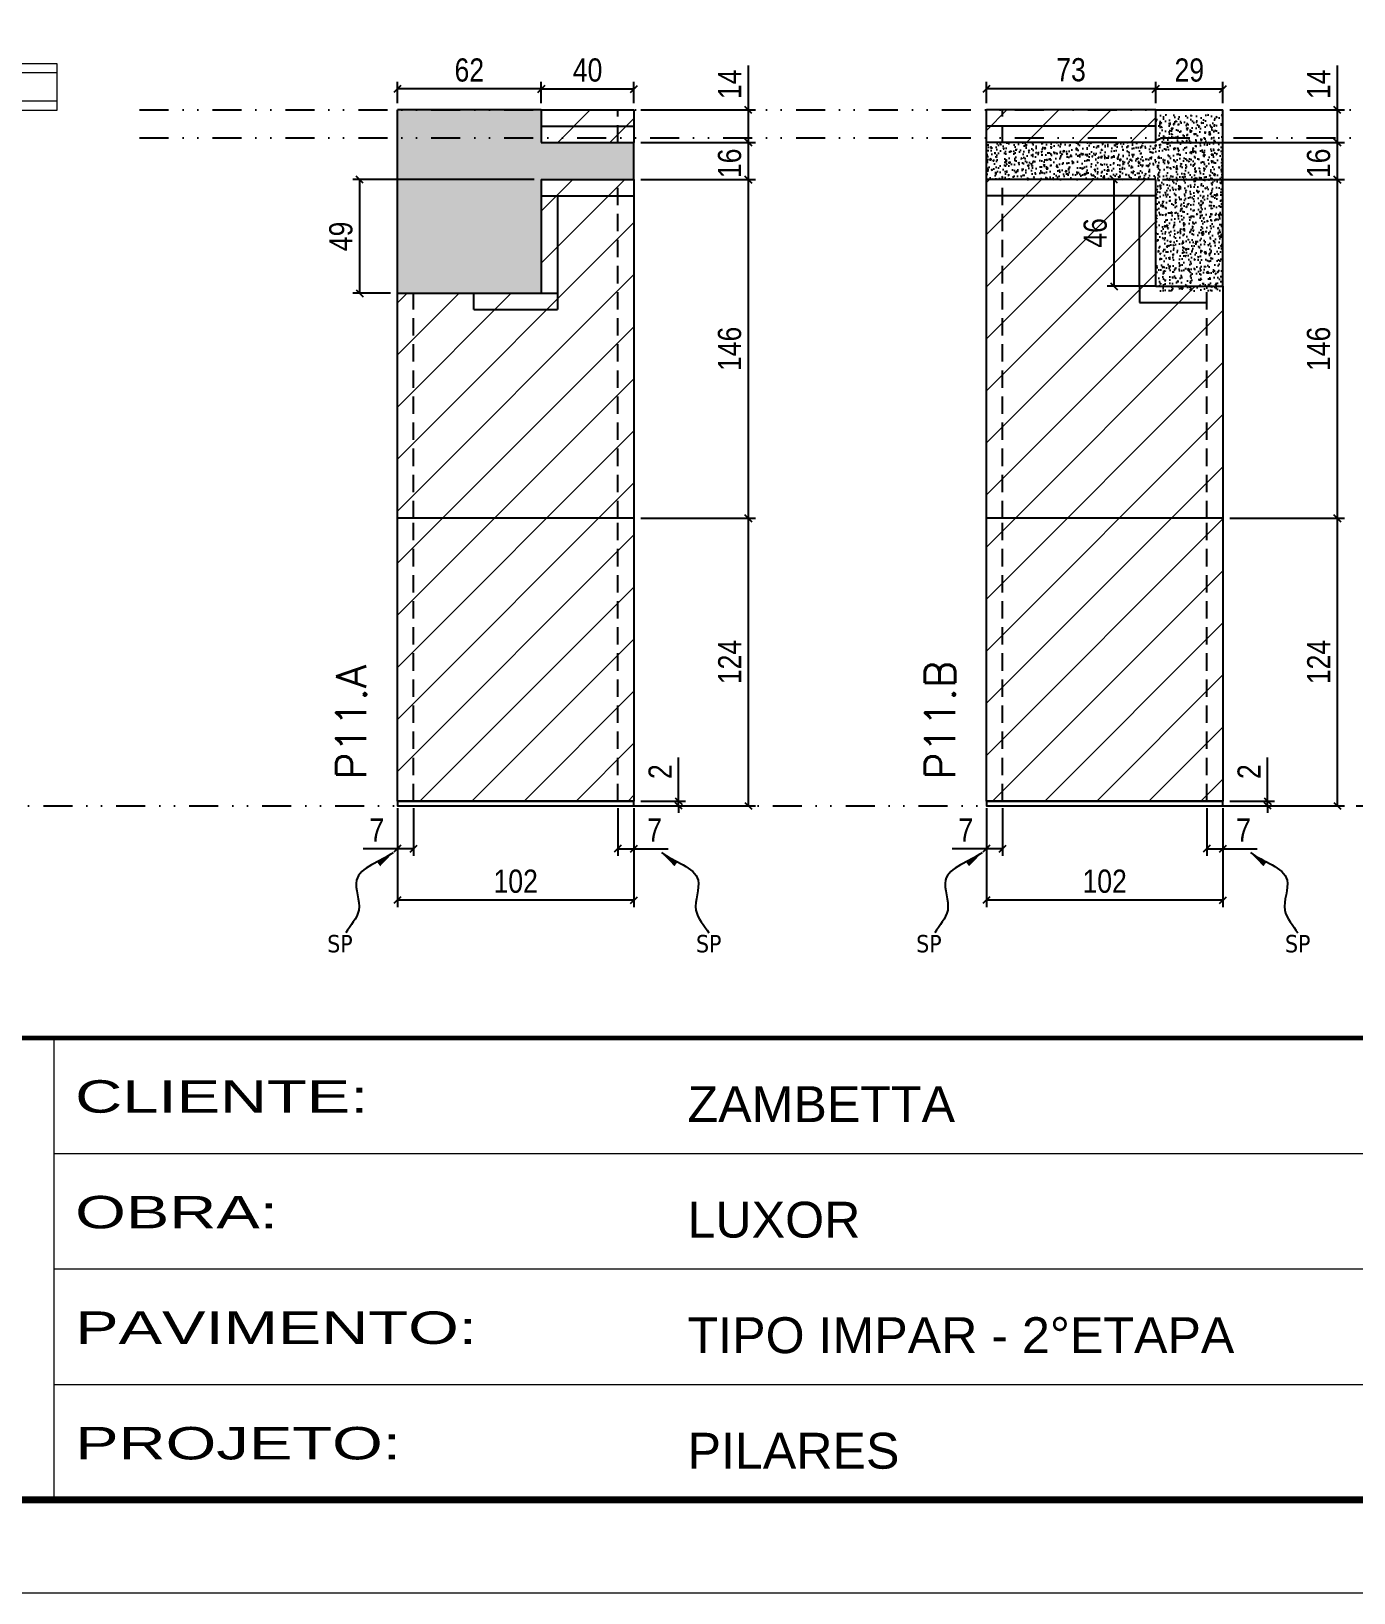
# Model space of a CAD drawing. Extents: x 14400 to 20667, y -21631 to 6985.
# Drawn here: x 19598 to 20168, y 4786 to 5459 of the extents above; entities that cross this region are included whole.
import ezdxf

# ---------------------------------------------------------------- set-up
doc = ezdxf.new("R2010")
doc.units = 0
for name, pattern in [('CONTINUO', [0]), ('DASHED', [0.75, 0.5, -0.25]), ('DIVIDE2', [0.625, 0.25, -0.125, 0, -0.125, 0, -0.125]), ('HIDDEN', [0.375, 0.25, -0.125])]:
    doc.linetypes.add(name, pattern=pattern)
for name, color, linetype in [('COTA', 241, 'Continuous'), ('Nível', 160, 'Continuous'), ('Painéis', 200, 'Continuous'), ('SARR_2.2x7', 40, 'Continuous'), ('texto', 7, 'Continuous')]:
    doc.layers.add(name, color=color, linetype=linetype)
for name, color, linetype, lineweight in [('Folhas', 255, 'Continuous', 9), ('Hachura', 251, 'Continuous', 9), ('Perfil Metálico', 224, 'Continuous', 18), ('SARRAFO DE PRESSAO', 251, 'DASHED', 9), ('Texto Seção', 7, 'Continuous', 15)]:
    doc.layers.add(name, color=color, linetype=linetype, lineweight=lineweight)
doc.styles.add('ARIAL', font='arial.ttf')
doc.styles.add('COTA TECNICA', font='techl___.ttf', dxfattribs={"height": 10})
doc.styles.add('COTA TECNICA-50', font='techl___.ttf', dxfattribs={"height": 10})
doc.styles.add('REGUA-120', font='ROMANS.shx', dxfattribs={"height": 15})
doc.styles.get("Standard").update_dxf_attribs({"font": 'arial.ttf'})
doc.styles.add('Tecnologia', font='')
doc.styles.get('Tecnologia').set_extended_font_data('Forgotten Futurist')
doc.dimstyles.new('COTA PAINEL-50', dxfattribs={"dimtxt": 10, "dimasz": 3, "dimexe": 3, "dimexo": 3, "dimgap": 3, "dimtad": 1, "dimdec": 1, "dimzin": 12, "dimdsep": 46, "dimtxsty": 'COTA TECNICA-50', "dimblk1": 'OBLIQUE', "dimblk2": 'OBLIQUE', "dimsah": 1, "dimcen": 0.9, "dimclrd": 4, "dimclre": 4, "dimclrt": 240, "dimadec": 1, "dimazin": 3, "dimtfac": 1, "dimtdec": 1, "dimtmove": 0, "dimatfit": 3, "dimfxl": 1, "dimtolj": 1, "dimtzin": 12, "dimarcsym": 0})
doc.dimstyles.new('PAINEL', dxfattribs={"dimtxt": 10, "dimasz": 3, "dimexe": 3, "dimexo": 3, "dimgap": 3, "dimtad": 1, "dimdec": 1, "dimzin": 12, "dimdsep": 46, "dimtxsty": 'COTA TECNICA', "dimblk1": 'OBLIQUE', "dimblk2": 'OBLIQUE', "dimsah": 1, "dimcen": 0.9, "dimclrd": 4, "dimclre": 4, "dimclrt": 240, "dimadec": 1, "dimazin": 3, "dimtfac": 1, "dimtdec": 1, "dimtmove": 0, "dimatfit": 3, "dimfxl": 1, "dimtolj": 1, "dimtzin": 12, "dimarcsym": 0})
doc.dimstyles.get("Standard").update_dxf_attribs({"dimtxt": 0.18, "dimasz": 0.18, "dimexe": 0.18, "dimexo": 0.0625, "dimgap": 0.09, "dimtad": 0, "dimtih": 1, "dimtoh": 1, "dimdec": 4, "dimzin": 0, "dimdsep": 46, "dimtxsty": 'Standard', "dimcen": 0.09, "dimadec": 0, "dimazin": 0, "dimtfac": 1, "dimtdec": 4, "dimtofl": 0, "dimtmove": 0, "dimatfit": 3, "dimfxl": 1, "dimtolj": 1, "dimtzin": 0, "dimarcsym": 0})

# ---------------------------------------------------------------- blocks, each defined once
blk = doc.blocks.new('9999999999')
at = {"color": 30, "linetype": 'CONTINUO'}
for p, q in [((98564.56, 34230.21), (98564.56, 34429.45)), ((98564.56, 34379.64), (99583.98, 34379.64)), ((98564.56, 34329.83), (99487.98, 34329.83)), ((98564.56, 34280.02), (99487.98, 34280.02))]:
    blk.add_line(p, q, dxfattribs=at)
at = {"color": 30, "linetype": 'CONTINUO', "const_width": 2}
blk.add_lwpolyline([(99583.98, 34230.21), (99583.98, 34414.45, 0.414214), (99568.98, 34429.45), (98228.98, 34429.45, 0.414214), (98213.98, 34414.45), (98213.98, 34245.21, 0.414214), (98228.98, 34230.21), (99583.98, 34230.21)], format="xyb", dxfattribs=at)
at = {"layer": 'Folhas'}
blk.add_lwpolyline([(98138.98, 34190.21), (99623.98, 34190.21), (99623.98, 35240.21), (98138.98, 35240.21)], close=True, dxfattribs=at)
at = {"layer": 'Folhas', "color": 30, "const_width": 3}
blk.add_lwpolyline([(98213.98, 34230.21), (99583.98, 34230.21), (99583.98, 35200.21), (98213.98, 35200.21)], close=True, dxfattribs=at)
at = {"color": 7, "linetype": 'Continuous', "ltscale": 5, "style": 'ARIAL'}
for s, height, p in [('ZAMBETTA', 15.483, (98837.68, 34393.13)), ('LUXOR', 15.483, (98837.68, 34343.32)), ('TIPO IMPAR - 2°ETAPA', 15.4829, (98837.68, 34293.51)), ('PILARES', 15.483, (98837.68, 34243.7))]:
    blk.add_text(s, height=height, dxfattribs=at).set_placement(p)
at = {"layer": 'Folhas', "color": 7, "style": 'Tecnologia', "width": 1.5}
for s, p in [('CLIENTE:', (98573.65, 34397.17)), ('OBRA:', (98573.65, 34347.31)), ('PAVIMENTO:', (98573.65, 34297.5)), ('PROJETO:', (98573.65, 34247.69))]:
    blk.add_text(s, height=14, dxfattribs=at).set_placement(p)
blk = doc.blocks.new('_Oblique')
at = {"color": 0, "linetype": 'ByBlock', "lineweight": -2}
blk.add_line((-0.5, -0.5), (0.5, 0.5), dxfattribs=at)
blk = doc.blocks.new('*D626')
at = {"layer": 'COTA', "color": 4, "lineweight": -2, "transparency": 16777216}
for p, q in [((20009.52, 5124.44), (20009.52, 5081.76)), ((20111.52, 5124.44), (20111.52, 5081.76)), ((20111.52, 5084.76), (20009.52, 5084.76))]:
    blk.add_line(p, q, dxfattribs=at)
at = {"layer": 'Defpoints', "color": 0, "transparency": 16777216}
for p in [(20009.52, 5127.44), (20111.52, 5127.44), (20009.52, 5084.76)]:
    blk.add_point(p, dxfattribs=at)
at = {"layer": 'COTA', "color": 4, "lineweight": -2, "transparency": 16777216, "xscale": 3, "yscale": 3, "zscale": 3, "rotation": 180}
blk.add_blockref('_Oblique', (20009.52, 5084.76), dxfattribs=at)
at = {"layer": 'COTA', "color": 4, "lineweight": -2, "transparency": 16777216, "xscale": 3, "yscale": 3, "zscale": 3}
blk.add_blockref('_Oblique', (20111.52, 5084.76), dxfattribs=at)
at = {"layer": 'COTA', "color": 240, "transparency": 16777216, "insert": (20060.52, 5092.86), "char_height": 10, "attachment_point": 5, "style": 'COTA TECNICA'}
blk.add_mtext('\\A1;102', dxfattribs=at)
blk = doc.blocks.new('*D627')
at = {"layer": 'COTA', "color": 4, "lineweight": -2, "transparency": 16777216}
for p, q in [((20104.52, 5124.44), (20104.52, 5103.93)), ((20111.52, 5122.44), (20111.52, 5103.93)), ((20104.52, 5106.93), (20111.52, 5106.93)), ((20111.52, 5106.93), (20126.25, 5106.93))]:
    blk.add_line(p, q, dxfattribs=at)
at = {"layer": 'Defpoints', "color": 0, "transparency": 16777216}
for p in [(20104.52, 5127.44), (20111.52, 5125.44), (20111.52, 5106.93)]:
    blk.add_point(p, dxfattribs=at)
at = {"layer": 'COTA', "color": 4, "lineweight": -2, "transparency": 16777216, "xscale": 3, "yscale": 3, "zscale": 3, "rotation": 180}
blk.add_blockref('_Oblique', (20104.52, 5106.93), dxfattribs=at)
at = {"layer": 'COTA', "color": 4, "lineweight": -2, "transparency": 16777216, "xscale": 3, "yscale": 3, "zscale": 3}
blk.add_blockref('_Oblique', (20111.52, 5106.93), dxfattribs=at)
at = {"layer": 'COTA', "color": 240, "transparency": 16777216, "insert": (20120.39, 5115), "char_height": 10, "attachment_point": 5, "style": 'COTA TECNICA-50'}
blk.add_mtext('\\A1;7', dxfattribs=at)
blk = doc.blocks.new('*D628')
at = {"layer": 'COTA', "color": 4, "lineweight": -2, "transparency": 16777216}
for p, q in [((20016.52, 5124.44), (20016.52, 5103.93)), ((20009.52, 5122.44), (20009.52, 5103.93)), ((20009.52, 5106.93), (19994.79, 5106.93)), ((20016.52, 5106.93), (20009.52, 5106.93))]:
    blk.add_line(p, q, dxfattribs=at)
at = {"layer": 'Defpoints', "color": 0, "transparency": 16777216}
for p in [(20009.52, 5125.44), (20016.52, 5127.44), (20009.52, 5106.93)]:
    blk.add_point(p, dxfattribs=at)
at = {"layer": 'COTA', "color": 4, "lineweight": -2, "transparency": 16777216, "xscale": 3, "yscale": 3, "zscale": 3, "rotation": 180}
blk.add_blockref('_Oblique', (20009.52, 5106.93), dxfattribs=at)
at = {"layer": 'COTA', "color": 4, "lineweight": -2, "transparency": 16777216, "xscale": 3, "yscale": 3, "zscale": 3}
blk.add_blockref('_Oblique', (20016.52, 5106.93), dxfattribs=at)
at = {"layer": 'COTA', "color": 240, "transparency": 16777216, "insert": (20000.66, 5115), "char_height": 10, "attachment_point": 5, "style": 'COTA TECNICA-50'}
blk.add_mtext('\\A1;7', dxfattribs=at)
blk = doc.blocks.new('*D641')
at = {"layer": 'COTA', "color": 4, "linetype": 'ByBlock', "lineweight": -2, "transparency": 16777216}
for p, q in [((20114.52, 5249.44), (20163.89, 5249.44)), ((20160.89, 5125.44), (20160.89, 5249.44)), ((20114.52, 5125.44), (20163.89, 5125.44))]:
    blk.add_line(p, q, dxfattribs=at)
at = {"layer": 'Defpoints', "color": 0, "linetype": 'ByBlock', "transparency": 16777216}
for p in [(20111.52, 5249.44), (20160.89, 5249.44), (20111.52, 5125.44)]:
    blk.add_point(p, dxfattribs=at)
at = {"layer": 'COTA', "color": 4, "linetype": 'ByBlock', "lineweight": -2, "transparency": 16777216, "xscale": 3, "yscale": 3, "zscale": 3}
for p, rotation in [((20160.89, 5249.44), 90), ((20160.89, 5125.44), 270)]:
    blk.add_blockref('_Oblique', p, dxfattribs=dict(at, rotation=rotation))
at = {"layer": 'COTA', "color": 240, "linetype": 'ByBlock', "transparency": 16777216, "insert": (20152.82, 5187.44), "char_height": 10, "attachment_point": 5, "rotation": 90, "style": 'COTA TECNICA'}
blk.add_mtext('\\A1;124', dxfattribs=at)
blk = doc.blocks.new('*D629')
at = {"layer": 'COTA', "color": 4, "lineweight": -2, "transparency": 16777216}
for p, q in [((20130.78, 5127.44), (20130.78, 5146.24)), ((20114.52, 5127.44), (20133.78, 5127.44)), ((20114.52, 5125.44), (20133.78, 5125.44)), ((20130.78, 5125.44), (20130.78, 5127.44)), ((20130.78, 5125.44), (20130.78, 5122.44))]:
    blk.add_line(p, q, dxfattribs=at)
at = {"layer": 'Defpoints', "color": 0, "transparency": 16777216}
for p in [(20111.52, 5127.44), (20111.52, 5125.44), (20130.78, 5125.44)]:
    blk.add_point(p, dxfattribs=at)
at = {"layer": 'COTA', "color": 4, "lineweight": -2, "transparency": 16777216, "xscale": 3, "yscale": 3, "zscale": 3}
for p, rotation in [((20130.78, 5127.44), 270), ((20130.78, 5125.44), 90)]:
    blk.add_blockref('_Oblique', p, dxfattribs=dict(at, rotation=rotation))
at = {"layer": 'COTA', "color": 240, "transparency": 16777216, "insert": (20122.78, 5140.18), "char_height": 10, "attachment_point": 5, "rotation": 90, "style": 'COTA TECNICA-50'}
blk.add_mtext('\\A1;2', dxfattribs=at)
blk = doc.blocks.new('*D642')
at = {"layer": 'COTA', "color": 4, "linetype": 'ByBlock', "lineweight": -2, "transparency": 16777216}
for p, q in [((20114.52, 5249.44), (20163.89, 5249.44)), ((20160.89, 5125.44), (20160.89, 5249.44)), ((20114.52, 5125.44), (20163.89, 5125.44))]:
    blk.add_line(p, q, dxfattribs=at)
at = {"layer": 'Defpoints', "color": 0, "linetype": 'ByBlock', "transparency": 16777216}
for p in [(20111.52, 5249.44), (20160.89, 5249.44), (20111.52, 5125.44)]:
    blk.add_point(p, dxfattribs=at)
at = {"layer": 'COTA', "color": 4, "linetype": 'ByBlock', "lineweight": -2, "transparency": 16777216, "xscale": 3, "yscale": 3, "zscale": 3}
for p, rotation in [((20160.89, 5249.44), 90), ((20160.89, 5125.44), 270)]:
    blk.add_blockref('_Oblique', p, dxfattribs=dict(at, rotation=rotation))
at = {"layer": 'COTA', "color": 240, "linetype": 'ByBlock', "transparency": 16777216, "insert": (20152.82, 5187.44), "char_height": 10, "attachment_point": 5, "rotation": 90, "style": 'COTA TECNICA'}
blk.add_mtext('\\A1;124', dxfattribs=at)
blk = doc.blocks.new('*D630')
at = {"layer": 'COTA', "color": 4, "lineweight": -2, "transparency": 16777216}
for p, q in [((19755.58, 5124.44), (19755.58, 5081.76)), ((19857.58, 5124.44), (19857.58, 5081.76)), ((19857.58, 5084.76), (19755.58, 5084.76))]:
    blk.add_line(p, q, dxfattribs=at)
at = {"layer": 'Defpoints', "color": 0, "transparency": 16777216}
for p in [(19755.58, 5127.44), (19857.58, 5127.44), (19755.58, 5084.76)]:
    blk.add_point(p, dxfattribs=at)
at = {"layer": 'COTA', "color": 4, "lineweight": -2, "transparency": 16777216, "xscale": 3, "yscale": 3, "zscale": 3, "rotation": 180}
blk.add_blockref('_Oblique', (19755.58, 5084.76), dxfattribs=at)
at = {"layer": 'COTA', "color": 4, "lineweight": -2, "transparency": 16777216, "xscale": 3, "yscale": 3, "zscale": 3}
blk.add_blockref('_Oblique', (19857.58, 5084.76), dxfattribs=at)
at = {"layer": 'COTA', "color": 240, "transparency": 16777216, "insert": (19806.58, 5092.86), "char_height": 10, "attachment_point": 5, "style": 'COTA TECNICA'}
blk.add_mtext('\\A1;102', dxfattribs=at)
blk = doc.blocks.new('*D631')
at = {"layer": 'COTA', "color": 4, "lineweight": -2, "transparency": 16777216}
for p, q in [((19850.58, 5124.44), (19850.58, 5103.93)), ((19857.58, 5122.44), (19857.58, 5103.93)), ((19850.58, 5106.93), (19857.58, 5106.93)), ((19857.58, 5106.93), (19872.31, 5106.93))]:
    blk.add_line(p, q, dxfattribs=at)
at = {"layer": 'Defpoints', "color": 0, "transparency": 16777216}
for p in [(19850.58, 5127.44), (19857.58, 5125.44), (19857.58, 5106.93)]:
    blk.add_point(p, dxfattribs=at)
at = {"layer": 'COTA', "color": 4, "lineweight": -2, "transparency": 16777216, "xscale": 3, "yscale": 3, "zscale": 3, "rotation": 180}
blk.add_blockref('_Oblique', (19850.58, 5106.93), dxfattribs=at)
at = {"layer": 'COTA', "color": 4, "lineweight": -2, "transparency": 16777216, "xscale": 3, "yscale": 3, "zscale": 3}
blk.add_blockref('_Oblique', (19857.58, 5106.93), dxfattribs=at)
at = {"layer": 'COTA', "color": 240, "transparency": 16777216, "insert": (19866.44, 5115), "char_height": 10, "attachment_point": 5, "style": 'COTA TECNICA-50'}
blk.add_mtext('\\A1;7', dxfattribs=at)
blk = doc.blocks.new('*D632')
at = {"layer": 'COTA', "color": 4, "lineweight": -2, "transparency": 16777216}
for p, q in [((19762.58, 5124.44), (19762.58, 5103.93)), ((19755.58, 5122.44), (19755.58, 5103.93)), ((19755.58, 5106.93), (19740.85, 5106.93)), ((19762.58, 5106.93), (19755.58, 5106.93))]:
    blk.add_line(p, q, dxfattribs=at)
at = {"layer": 'Defpoints', "color": 0, "transparency": 16777216}
for p in [(19755.58, 5125.44), (19762.58, 5127.44), (19755.58, 5106.93)]:
    blk.add_point(p, dxfattribs=at)
at = {"layer": 'COTA', "color": 4, "lineweight": -2, "transparency": 16777216, "xscale": 3, "yscale": 3, "zscale": 3, "rotation": 180}
blk.add_blockref('_Oblique', (19755.58, 5106.93), dxfattribs=at)
at = {"layer": 'COTA', "color": 4, "lineweight": -2, "transparency": 16777216, "xscale": 3, "yscale": 3, "zscale": 3}
blk.add_blockref('_Oblique', (19762.58, 5106.93), dxfattribs=at)
at = {"layer": 'COTA', "color": 240, "transparency": 16777216, "insert": (19746.71, 5115), "char_height": 10, "attachment_point": 5, "style": 'COTA TECNICA-50'}
blk.add_mtext('\\A1;7', dxfattribs=at)
blk = doc.blocks.new('*D643')
at = {"layer": 'COTA', "color": 4, "linetype": 'ByBlock', "lineweight": -2, "transparency": 16777216}
for p, q in [((19860.58, 5249.44), (19909.94, 5249.44)), ((19906.94, 5125.44), (19906.94, 5249.44)), ((19860.58, 5125.44), (19909.94, 5125.44))]:
    blk.add_line(p, q, dxfattribs=at)
at = {"layer": 'Defpoints', "color": 0, "linetype": 'ByBlock', "transparency": 16777216}
for p in [(19857.58, 5249.44), (19906.94, 5249.44), (19857.58, 5125.44)]:
    blk.add_point(p, dxfattribs=at)
at = {"layer": 'COTA', "color": 4, "linetype": 'ByBlock', "lineweight": -2, "transparency": 16777216, "xscale": 3, "yscale": 3, "zscale": 3}
for p, rotation in [((19906.94, 5249.44), 90), ((19906.94, 5125.44), 270)]:
    blk.add_blockref('_Oblique', p, dxfattribs=dict(at, rotation=rotation))
at = {"layer": 'COTA', "color": 240, "linetype": 'ByBlock', "transparency": 16777216, "insert": (19898.87, 5187.44), "char_height": 10, "attachment_point": 5, "rotation": 90, "style": 'COTA TECNICA'}
blk.add_mtext('\\A1;124', dxfattribs=at)
blk = doc.blocks.new('*D633')
at = {"layer": 'COTA', "color": 4, "lineweight": -2, "transparency": 16777216}
for p, q in [((19876.84, 5127.44), (19876.84, 5146.24)), ((19860.58, 5127.44), (19879.84, 5127.44)), ((19860.58, 5125.44), (19879.84, 5125.44)), ((19876.84, 5125.44), (19876.84, 5127.44)), ((19876.84, 5125.44), (19876.84, 5122.44))]:
    blk.add_line(p, q, dxfattribs=at)
at = {"layer": 'Defpoints', "color": 0, "transparency": 16777216}
for p in [(19857.58, 5127.44), (19857.58, 5125.44), (19876.84, 5125.44)]:
    blk.add_point(p, dxfattribs=at)
at = {"layer": 'COTA', "color": 4, "lineweight": -2, "transparency": 16777216, "xscale": 3, "yscale": 3, "zscale": 3}
for p, rotation in [((19876.84, 5127.44), 270), ((19876.84, 5125.44), 90)]:
    blk.add_blockref('_Oblique', p, dxfattribs=dict(at, rotation=rotation))
at = {"layer": 'COTA', "color": 240, "transparency": 16777216, "insert": (19868.84, 5140.18), "char_height": 10, "attachment_point": 5, "rotation": 90, "style": 'COTA TECNICA-50'}
blk.add_mtext('\\A1;2', dxfattribs=at)
blk = doc.blocks.new('*D644')
at = {"layer": 'COTA', "color": 4, "linetype": 'ByBlock', "lineweight": -2, "transparency": 16777216}
for p, q in [((19860.58, 5249.44), (19909.94, 5249.44)), ((19906.94, 5125.44), (19906.94, 5249.44)), ((19860.58, 5125.44), (19909.94, 5125.44))]:
    blk.add_line(p, q, dxfattribs=at)
at = {"layer": 'Defpoints', "color": 0, "linetype": 'ByBlock', "transparency": 16777216}
for p in [(19857.58, 5249.44), (19906.94, 5249.44), (19857.58, 5125.44)]:
    blk.add_point(p, dxfattribs=at)
at = {"layer": 'COTA', "color": 4, "linetype": 'ByBlock', "lineweight": -2, "transparency": 16777216, "xscale": 3, "yscale": 3, "zscale": 3}
for p, rotation in [((19906.94, 5249.44), 90), ((19906.94, 5125.44), 270)]:
    blk.add_blockref('_Oblique', p, dxfattribs=dict(at, rotation=rotation))
at = {"layer": 'COTA', "color": 240, "linetype": 'ByBlock', "transparency": 16777216, "insert": (19898.87, 5187.44), "char_height": 10, "attachment_point": 5, "rotation": 90, "style": 'COTA TECNICA'}
blk.add_mtext('\\A1;124', dxfattribs=at)
blk = doc.blocks.new('*D645')
at = {"layer": 'COTA', "color": 4, "lineweight": -2, "transparency": 16777216}
for p, q in [((20082.52, 5428.44), (20082.52, 5437.51)), ((20082.52, 5434.51), (20111.52, 5434.51)), ((20111.52, 5428.44), (20111.52, 5437.51))]:
    blk.add_line(p, q, dxfattribs=at)
at = {"layer": 'Defpoints', "color": 0, "transparency": 16777216}
for p in [(20111.52, 5434.51), (20082.52, 5425.44), (20111.52, 5425.44)]:
    blk.add_point(p, dxfattribs=at)
at = {"layer": 'COTA', "color": 4, "lineweight": -2, "transparency": 16777216, "xscale": 3, "yscale": 3, "zscale": 3, "rotation": 180}
blk.add_blockref('_Oblique', (20082.52, 5434.51), dxfattribs=at)
at = {"layer": 'COTA', "color": 4, "lineweight": -2, "transparency": 16777216, "xscale": 3, "yscale": 3, "zscale": 3}
blk.add_blockref('_Oblique', (20111.52, 5434.51), dxfattribs=at)
at = {"layer": 'COTA', "color": 240, "transparency": 16777216, "insert": (20097.02, 5442.6), "char_height": 10, "attachment_point": 5, "style": 'COTA TECNICA'}
blk.add_mtext('\\A1;29', dxfattribs=at)
blk = doc.blocks.new('*D646')
at = {"layer": 'COTA', "color": 4, "lineweight": -2, "transparency": 16777216}
for p, q in [((20009.52, 5428.44), (20009.52, 5437.51)), ((20082.52, 5434.51), (20009.52, 5434.51)), ((20082.52, 5428.44), (20082.52, 5437.51))]:
    blk.add_line(p, q, dxfattribs=at)
at = {"layer": 'Defpoints', "color": 0, "transparency": 16777216}
for p in [(20009.52, 5434.51), (20009.52, 5425.44), (20082.52, 5425.44)]:
    blk.add_point(p, dxfattribs=at)
at = {"layer": 'COTA', "color": 4, "lineweight": -2, "transparency": 16777216, "xscale": 3, "yscale": 3, "zscale": 3, "rotation": 180}
blk.add_blockref('_Oblique', (20009.52, 5434.51), dxfattribs=at)
at = {"layer": 'COTA', "color": 4, "lineweight": -2, "transparency": 16777216, "xscale": 3, "yscale": 3, "zscale": 3}
blk.add_blockref('_Oblique', (20082.52, 5434.51), dxfattribs=at)
at = {"layer": 'COTA', "color": 240, "transparency": 16777216, "insert": (20046.02, 5442.73), "char_height": 10, "attachment_point": 5, "style": 'COTA TECNICA'}
blk.add_mtext('\\A1;73', dxfattribs=at)
blk = doc.blocks.new('*D647')
at = {"layer": 'COTA', "color": 4, "lineweight": -2, "transparency": 16777216}
for p, q in [((19817.58, 5428.44), (19817.58, 5437.51)), ((19817.58, 5434.51), (19857.58, 5434.51)), ((19857.58, 5428.44), (19857.58, 5437.51))]:
    blk.add_line(p, q, dxfattribs=at)
at = {"layer": 'Defpoints', "color": 0, "transparency": 16777216}
for p in [(19857.58, 5434.51), (19817.58, 5425.44), (19857.58, 5425.44)]:
    blk.add_point(p, dxfattribs=at)
at = {"layer": 'COTA', "color": 4, "lineweight": -2, "transparency": 16777216, "xscale": 3, "yscale": 3, "zscale": 3, "rotation": 180}
blk.add_blockref('_Oblique', (19817.58, 5434.51), dxfattribs=at)
at = {"layer": 'COTA', "color": 4, "lineweight": -2, "transparency": 16777216, "xscale": 3, "yscale": 3, "zscale": 3}
blk.add_blockref('_Oblique', (19857.58, 5434.51), dxfattribs=at)
at = {"layer": 'COTA', "color": 240, "transparency": 16777216, "insert": (19837.58, 5442.61), "char_height": 10, "attachment_point": 5, "style": 'COTA TECNICA'}
blk.add_mtext('\\A1;40', dxfattribs=at)
blk = doc.blocks.new('*D649')
at = {"layer": 'COTA', "color": 4, "lineweight": -2, "transparency": 16777216}
for p, q in [((20079.52, 5395.44), (20061.6, 5395.44)), ((20064.6, 5349.44), (20064.6, 5395.44)), ((20079.52, 5349.44), (20061.6, 5349.44))]:
    blk.add_line(p, q, dxfattribs=at)
at = {"layer": 'Defpoints', "color": 0, "transparency": 16777216}
for p in [(20064.6, 5395.44), (20082.52, 5395.44), (20082.52, 5349.44)]:
    blk.add_point(p, dxfattribs=at)
at = {"layer": 'COTA', "color": 4, "lineweight": -2, "transparency": 16777216, "xscale": 3, "yscale": 3, "zscale": 3}
for p, rotation in [((20064.6, 5395.44), 90), ((20064.6, 5349.44), 270)]:
    blk.add_blockref('_Oblique', p, dxfattribs=dict(at, rotation=rotation))
at = {"layer": 'COTA', "color": 240, "transparency": 16777216, "insert": (20056.5, 5372.44), "char_height": 10, "attachment_point": 5, "rotation": 90, "style": 'COTA TECNICA'}
blk.add_mtext('\\A1;46', dxfattribs=at)
blk = doc.blocks.new('*D650')
at = {"layer": 'COTA', "color": 4, "lineweight": -2, "transparency": 16777216}
for p, q in [((20085.52, 5395.44), (20163.89, 5395.44)), ((20160.89, 5249.44), (20160.89, 5395.44)), ((20114.52, 5249.44), (20163.89, 5249.44))]:
    blk.add_line(p, q, dxfattribs=at)
at = {"layer": 'Defpoints', "color": 0, "transparency": 16777216}
for p in [(20082.52, 5395.44), (20160.89, 5395.44), (20111.52, 5249.44)]:
    blk.add_point(p, dxfattribs=at)
at = {"layer": 'COTA', "color": 4, "lineweight": -2, "transparency": 16777216, "xscale": 3, "yscale": 3, "zscale": 3}
for p, rotation in [((20160.89, 5395.44), 90), ((20160.89, 5249.44), 270)]:
    blk.add_blockref('_Oblique', p, dxfattribs=dict(at, rotation=rotation))
at = {"layer": 'COTA', "color": 240, "transparency": 16777216, "insert": (20152.79, 5322.44), "char_height": 10, "attachment_point": 5, "rotation": 90, "style": 'COTA TECNICA'}
blk.add_mtext('\\A1;146', dxfattribs=at)
blk = doc.blocks.new('*D651')
at = {"layer": 'COTA', "color": 4, "lineweight": -2, "transparency": 16777216}
for p, q in [((20085.52, 5411.44), (20163.89, 5411.44)), ((20160.89, 5395.44), (20160.89, 5411.44)), ((20085.52, 5395.44), (20163.89, 5395.44))]:
    blk.add_line(p, q, dxfattribs=at)
at = {"layer": 'Defpoints', "color": 0, "transparency": 16777216}
for p in [(20082.52, 5411.44), (20160.89, 5411.44), (20082.52, 5395.44)]:
    blk.add_point(p, dxfattribs=at)
at = {"layer": 'COTA', "color": 4, "lineweight": -2, "transparency": 16777216, "xscale": 3, "yscale": 3, "zscale": 3}
for p, rotation in [((20160.89, 5411.44), 90), ((20160.89, 5395.44), 270)]:
    blk.add_blockref('_Oblique', p, dxfattribs=dict(at, rotation=rotation))
at = {"layer": 'COTA', "color": 240, "transparency": 16777216, "insert": (20152.79, 5402.44), "char_height": 10, "attachment_point": 5, "rotation": 90, "style": 'COTA TECNICA'}
blk.add_mtext('\\A1;16', dxfattribs=at)
blk = doc.blocks.new('*D652')
at = {"layer": 'COTA', "color": 4, "lineweight": -2, "transparency": 16777216}
for p, q in [((20160.89, 5425.44), (20160.89, 5444.55)), ((20114.52, 5425.44), (20163.89, 5425.44)), ((20160.89, 5411.44), (20160.89, 5425.44)), ((20085.52, 5411.44), (20163.89, 5411.44))]:
    blk.add_line(p, q, dxfattribs=at)
at = {"layer": 'Defpoints', "color": 0, "transparency": 16777216}
for p in [(20111.52, 5425.44), (20160.89, 5425.44), (20082.52, 5411.44)]:
    blk.add_point(p, dxfattribs=at)
at = {"layer": 'COTA', "color": 4, "lineweight": -2, "transparency": 16777216, "xscale": 3, "yscale": 3, "zscale": 3}
for p, rotation in [((20160.89, 5425.44), 90), ((20160.89, 5411.44), 270)]:
    blk.add_blockref('_Oblique', p, dxfattribs=dict(at, rotation=rotation))
at = {"layer": 'COTA', "color": 240, "transparency": 16777216, "insert": (20152.82, 5436.49), "char_height": 10, "attachment_point": 5, "rotation": 90, "style": 'COTA TECNICA'}
blk.add_mtext('\\A1;14', dxfattribs=at)
blk = doc.blocks.new('*D653')
at = {"layer": 'COTA', "color": 4, "lineweight": -2, "transparency": 16777216}
for p, q in [((19860.58, 5395.44), (19909.94, 5395.44)), ((19906.94, 5249.44), (19906.94, 5395.44)), ((19860.58, 5249.44), (19909.94, 5249.44))]:
    blk.add_line(p, q, dxfattribs=at)
at = {"layer": 'Defpoints', "color": 0, "transparency": 16777216}
for p in [(19857.58, 5395.44), (19906.94, 5395.44), (19857.58, 5249.44)]:
    blk.add_point(p, dxfattribs=at)
at = {"layer": 'COTA', "color": 4, "lineweight": -2, "transparency": 16777216, "xscale": 3, "yscale": 3, "zscale": 3}
for p, rotation in [((19906.94, 5395.44), 90), ((19906.94, 5249.44), 270)]:
    blk.add_blockref('_Oblique', p, dxfattribs=dict(at, rotation=rotation))
at = {"layer": 'COTA', "color": 240, "transparency": 16777216, "insert": (19898.84, 5322.44), "char_height": 10, "attachment_point": 5, "rotation": 90, "style": 'COTA TECNICA'}
blk.add_mtext('\\A1;146', dxfattribs=at)
blk = doc.blocks.new('*D654')
at = {"layer": 'COTA', "color": 4, "lineweight": -2, "transparency": 16777216}
for p, q in [((19860.58, 5411.44), (19909.94, 5411.44)), ((19906.94, 5395.44), (19906.94, 5411.44)), ((19860.58, 5395.44), (19909.94, 5395.44))]:
    blk.add_line(p, q, dxfattribs=at)
at = {"layer": 'Defpoints', "color": 0, "transparency": 16777216}
for p in [(19857.58, 5411.44), (19906.94, 5411.44), (19857.58, 5395.44)]:
    blk.add_point(p, dxfattribs=at)
at = {"layer": 'COTA', "color": 4, "lineweight": -2, "transparency": 16777216, "xscale": 3, "yscale": 3, "zscale": 3}
for p, rotation in [((19906.94, 5411.44), 90), ((19906.94, 5395.44), 270)]:
    blk.add_blockref('_Oblique', p, dxfattribs=dict(at, rotation=rotation))
at = {"layer": 'COTA', "color": 240, "transparency": 16777216, "insert": (19898.84, 5402.44), "char_height": 10, "attachment_point": 5, "rotation": 90, "style": 'COTA TECNICA'}
blk.add_mtext('\\A1;16', dxfattribs=at)
blk = doc.blocks.new('*D655')
at = {"layer": 'COTA', "color": 4, "lineweight": -2, "transparency": 16777216}
for p, q in [((19906.94, 5425.44), (19906.94, 5444.55)), ((19860.58, 5425.44), (19909.94, 5425.44)), ((19906.94, 5411.44), (19906.94, 5425.44)), ((19860.58, 5411.44), (19909.94, 5411.44))]:
    blk.add_line(p, q, dxfattribs=at)
at = {"layer": 'Defpoints', "color": 0, "transparency": 16777216}
for p in [(19857.58, 5425.44), (19906.94, 5425.44), (19857.58, 5411.44)]:
    blk.add_point(p, dxfattribs=at)
at = {"layer": 'COTA', "color": 4, "lineweight": -2, "transparency": 16777216, "xscale": 3, "yscale": 3, "zscale": 3}
for p, rotation in [((19906.94, 5425.44), 90), ((19906.94, 5411.44), 270)]:
    blk.add_blockref('_Oblique', p, dxfattribs=dict(at, rotation=rotation))
at = {"layer": 'COTA', "color": 240, "transparency": 16777216, "insert": (19898.87, 5436.49), "char_height": 10, "attachment_point": 5, "rotation": 90, "style": 'COTA TECNICA'}
blk.add_mtext('\\A1;14', dxfattribs=at)
blk = doc.blocks.new('*D663')
at = {"layer": 'COTA', "color": 4, "lineweight": -2, "transparency": 16777216}
for p, q in [((19814.58, 5395.44), (19736.35, 5395.44)), ((19739.35, 5346.44), (19739.35, 5395.44)), ((19752.58, 5346.44), (19736.35, 5346.44))]:
    blk.add_line(p, q, dxfattribs=at)
at = {"layer": 'Defpoints', "color": 0, "transparency": 16777216}
for p in [(19739.35, 5395.44), (19817.58, 5395.44), (19755.58, 5346.44)]:
    blk.add_point(p, dxfattribs=at)
at = {"layer": 'COTA', "color": 4, "lineweight": -2, "transparency": 16777216, "xscale": 3, "yscale": 3, "zscale": 3}
for p, rotation in [((19739.35, 5395.44), 90), ((19739.35, 5346.44), 270)]:
    blk.add_blockref('_Oblique', p, dxfattribs=dict(at, rotation=rotation))
at = {"layer": 'COTA', "color": 240, "transparency": 16777216, "insert": (19731.24, 5370.94), "char_height": 10, "attachment_point": 5, "rotation": 90, "style": 'COTA TECNICA'}
blk.add_mtext('\\A1;49', dxfattribs=at)
blk = doc.blocks.new('*D2048')
at = {"layer": 'COTA', "color": 4, "lineweight": -2, "transparency": 16777216}
for p, q in [((19755.58, 5428.44), (19755.58, 5437.51)), ((19817.58, 5434.51), (19755.58, 5434.51)), ((19817.58, 5428.44), (19817.58, 5437.51))]:
    blk.add_line(p, q, dxfattribs=at)
at = {"layer": 'Defpoints', "color": 0, "transparency": 16777216}
for p in [(19755.58, 5434.51), (19755.58, 5425.44), (19817.58, 5425.44)]:
    blk.add_point(p, dxfattribs=at)
at = {"layer": 'COTA', "color": 4, "lineweight": -2, "transparency": 16777216, "xscale": 3, "yscale": 3, "zscale": 3, "rotation": 180}
blk.add_blockref('_Oblique', (19755.58, 5434.51), dxfattribs=at)
at = {"layer": 'COTA', "color": 4, "lineweight": -2, "transparency": 16777216, "xscale": 3, "yscale": 3, "zscale": 3}
blk.add_blockref('_Oblique', (19817.58, 5434.51), dxfattribs=at)
at = {"layer": 'COTA', "color": 240, "transparency": 16777216, "insert": (19786.58, 5442.61), "char_height": 10, "attachment_point": 5, "style": 'COTA TECNICA'}
blk.add_mtext('\\A1;62', dxfattribs=at)

msp = doc.modelspace()

# ---------------------------------------------------------------- hatches: boundary and pattern name
at = {"layer": 'COTA'}
h = msp.add_hatch(dxfattribs=at)
h.set_pattern_fill('AR-CONC', color=256, scale=0.03)
h.set_pattern_definition([(50, (0, -28), (5.4655401, -0.4781726), [0.5715, -6.2865]), (355, (0, -28), (-1.0573026, 5.7317054), [0.4572, -5.0292175]), (100.451445, (0.4555, -28.04), (4.4082374, 5.2535326), [0.4857003, -5.3427073]), (46.1842, (0, -26.476), (8.1323712, -1.2612698), [0.85725, -9.42975]), (96.635558, (0.678, -26.581), (7.122124, 7.4227837), [0.7285507, -8.0140682]), (351.18415, (0, -26.476), (7.122124, 7.4227837), [0.685799, -7.543792]), (21, (0.762, -26.857), (4.5484317, -3.0679559), [0.5715, -6.2865]), (326, (0.762, -26.857), (1.8540609, 5.525639), [0.4572, -5.0292]), (71.451445, (1.141, -27.1127), (6.4024926, 2.457683), [0.4857003, -5.3426981]), (37.5, (0, -28), (0.0926581, 2.53665117), [0, -4.96824, 0, -5.1054, 0, -5.04825]), (7.5, (0, -28), (2.00458988, 3.00541724), [0, -2.91084, 0, -4.85394, 0, -1.92405]), (327.5, (-1.6993, -28), (4.06771786, -0.17186232), [0, -1.905, 0, -5.9436, 0, -7.8867]), (317.5, (-2.4613, -28), (4.44387544, 0.76279473), [0, -2.4765, 0, -3.94716, 0, -5.6007])])
h.paths.add_polyline_path([(19817.58, 5395.44), (19857.58, 5395.44), (19857.58, 5411.44), (19817.58, 5411.44), (19817.58, 5413.44), (19755.58, 5413.44), (19755.58, 5346.44), (19817.58, 5346.44)])
h.paths.add_polyline_path([(19817.58, 5425.44), (19755.58, 5425.44), (19755.58, 5413.44), (19817.58, 5413.44)])
h = msp.add_hatch(dxfattribs=at)
h.set_pattern_fill('AR-CONC', color=256, scale=0.03)
h.set_pattern_definition([(50, (0, -30), (5.4655401, -0.4781726), [0.5715, -6.2865]), (355, (0, -30), (-1.0573026, 5.7317054), [0.4572, -5.0292175]), (100.451445, (0.4555, -30.04), (4.4082374, 5.2535326), [0.4857003, -5.3427073]), (46.1842, (0, -28.476), (8.1323712, -1.2612698), [0.85725, -9.42975]), (96.635558, (0.678, -28.581), (7.122124, 7.4227837), [0.7285507, -8.0140682]), (351.18415, (0, -28.476), (7.122124, 7.4227837), [0.685799, -7.543792]), (21, (0.762, -28.857), (4.5484317, -3.0679559), [0.5715, -6.2865]), (326, (0.762, -28.857), (1.8540609, 5.525639), [0.4572, -5.0292]), (71.451445, (1.141, -29.1127), (6.4024926, 2.457683), [0.4857003, -5.3426981]), (37.5, (0, -30), (0.0926581, 2.53665117), [0, -4.96824, 0, -5.1054, 0, -5.04825]), (7.5, (0, -30), (2.00458988, 3.00541724), [0, -2.91084, 0, -4.85394, 0, -1.92405]), (327.5, (-1.6993, -30), (4.06771786, -0.17186232), [0, -1.905, 0, -5.9436, 0, -7.8867]), (317.5, (-2.4613, -30), (4.44387544, 0.76279473), [0, -2.4765, 0, -3.94716, 0, -5.6007])])
h.paths.add_polyline_path([(20111.52, 5411.44), (20082.52, 5411.44), (20009.52, 5411.44), (20009.52, 5395.44), (20082.52, 5395.44), (20082.52, 5347.44), (20111.52, 5347.44)])
h.paths.add_polyline_path([(20111.52, 5423.44), (20082.52, 5423.44), (20082.52, 5411.44), (20111.52, 5411.44)])
at = {"layer": 'Hachura', "linetype": 'ByBlock'}
h = msp.add_hatch(dxfattribs=at)
h.set_pattern_fill('ANSI31', color=256, scale=5)
h.paths.add_polyline_path([(19857.58, 5425.44), (19817.58, 5425.44), (19817.58, 5411.44), (19857.58, 5411.44)])
h.paths.add_polyline_path([(19857.58, 5395.44), (19817.58, 5395.44), (19817.58, 5346.44), (19755.58, 5346.44), (19755.58, 5249.44), (19857.58, 5249.44)])
h.paths.add_polyline_path([(19857.58, 5249.44), (19755.58, 5249.44), (19755.58, 5127.44), (19857.58, 5127.44)])
h.paths.add_polyline_path([(20111.52, 5249.44), (20009.52, 5249.44), (20009.52, 5127.44), (20111.52, 5127.44)])
h.paths.add_polyline_path([(20111.52, 5349.44), (20082.52, 5349.44), (20082.52, 5395.44), (20009.52, 5395.44), (20009.52, 5249.44), (20111.52, 5249.44)])
h.paths.add_polyline_path([(20082.52, 5425.44), (20009.52, 5425.44), (20009.52, 5411.44), (20082.52, 5411.44)])
h.paths.add_polyline_path([(20299.74, 5334.44), (20274.74, 5334.44), (20274.74, 5127.44), (20299.74, 5127.44)])
h.paths.add_polyline_path([(20299.74, 5346.44), (20274.74, 5346.44), (20274.74, 5334.44), (20299.74, 5334.44)])
h.paths.add_polyline_path([(20470.4, 5425.44), (20445.4, 5425.44), (20445.4, 5411.44), (20470.4, 5411.44)])
h.paths.add_polyline_path([(20470.4, 5395.44), (20445.4, 5395.44), (20445.4, 5371.44), (20470.4, 5371.44)])
h.paths.add_polyline_path([(20470.4, 5371.44), (20445.4, 5371.44), (20445.4, 5127.44), (20470.4, 5127.44)])

# ---------------------------------------------------------------- linework, layer by layer
at = {"layer": 'COTA'}
for p, q in [((19817.58, 5425.44), (19755.58, 5425.44)), ((19755.58, 5346.44), (19755.58, 5425.44)), ((20082.52, 5425.44), (20111.52, 5425.44)), ((20111.52, 5349.44), (20111.52, 5425.44)), ((19857.58, 5395.44), (19857.58, 5411.44)), ((20009.52, 5395.44), (20009.52, 5411.44)), ((19788.58, 5339.44), (19788.58, 5346.44)), ((19817.58, 5346.44), (19824.58, 5346.44)), ((19824.58, 5346.44), (19824.58, 5339.44)), ((20082.52, 5349.44), (20075.52, 5349.44)), ((20075.52, 5349.44), (20075.52, 5342.44))]:
    msp.add_line(p, q, dxfattribs=at)
at = {"layer": 'Nível', "color": 4, "linetype": 'DIVIDE2', "ltscale": 50}
for p, q in [((19644.39, 5425.44), (20626.97, 5425.44)), ((19644.39, 5413.44), (20626.97, 5413.44)), ((19256.97, 5125.44), (20626.97, 5125.44))]:
    msp.add_line(p, q, dxfattribs=at)
at = {"layer": 'Painéis'}
for p, q in [((19817.58, 5425.44), (19857.58, 5425.44)), ((19817.58, 5425.44), (19817.58, 5411.44)), ((19857.58, 5425.44), (19857.58, 5411.44)), ((20082.52, 5425.44), (20009.52, 5425.44)), ((20009.52, 5411.44), (20009.52, 5425.44)), ((20082.52, 5411.44), (20082.52, 5425.44)), ((19817.58, 5411.44), (19857.58, 5411.44)), ((20082.52, 5411.44), (20009.52, 5411.44)), ((19817.58, 5395.44), (19817.58, 5346.44)), ((19817.58, 5395.44), (19857.58, 5395.44)), ((19857.58, 5395.44), (19857.58, 5127.44)), ((20009.52, 5127.44), (20009.52, 5395.44)), ((20082.52, 5395.44), (20009.52, 5395.44)), ((20082.52, 5349.44), (20082.52, 5395.44)), ((19755.58, 5127.44), (19755.58, 5346.44)), ((19755.58, 5346.44), (19817.58, 5346.44)), ((20082.52, 5349.44), (20111.52, 5349.44)), ((20111.52, 5349.44), (20111.52, 5127.44)), ((19857.58, 5249.44), (19755.58, 5249.44)), ((20111.52, 5249.44), (20009.52, 5249.44)), ((19755.58, 5127.44), (19857.58, 5127.44)), ((20009.52, 5127.44), (20111.52, 5127.44))]:
    msp.add_line(p, q, dxfattribs=at)
for points in [[(19857.58, 5127.44), (19755.58, 5127.44), (19755.58, 5125.44), (19857.58, 5125.44)], [(20111.52, 5127.44), (20009.52, 5127.44), (20009.52, 5125.44), (20111.52, 5125.44)]]:
    msp.add_lwpolyline(points, close=True, dxfattribs=at)
at = {"layer": 'Perfil Metálico'}
for points in [[(19608.89, 5425.39), (19608.89, 5445.39), (19332.89, 5445.39), (19332.89, 5425.39)], [(19332.89, 5441.39), (19332.89, 5429.39), (19608.89, 5429.39), (19608.89, 5441.39)]]:
    msp.add_lwpolyline(points, close=True, dxfattribs=at)
at = {"layer": 'SARR_2.2x7', "linetype": 'HIDDEN', "ltscale": 30}
for p, q in [((19850.58, 5411.44), (19850.58, 5425.44)), ((20016.52, 5411.44), (20016.52, 5425.44)), ((19850.58, 5249.44), (19850.58, 5395.44)), ((20016.52, 5249.44), (20016.52, 5395.44)), ((19762.58, 5249.44), (19762.58, 5346.44)), ((20104.52, 5249.44), (20104.52, 5349.44)), ((19762.58, 5127.44), (19762.58, 5249.44)), ((19850.58, 5127.44), (19850.58, 5249.44)), ((20016.52, 5127.44), (20016.52, 5249.44)), ((20104.52, 5127.44), (20104.52, 5249.44))]:
    msp.add_line(p, q, dxfattribs=at)
at = {"layer": 'SARR_2.2x7'}
for p, q in [((19817.58, 5418.44), (19857.58, 5418.44)), ((20082.52, 5418.44), (20009.52, 5418.44)), ((19817.58, 5388.44), (19857.58, 5388.44)), ((19824.58, 5388.44), (19824.58, 5346.44)), ((20082.52, 5388.44), (20009.52, 5388.44)), ((20075.52, 5349.44), (20075.52, 5388.44)), ((19788.58, 5339.44), (19824.58, 5339.44)), ((20075.52, 5342.44), (20104.52, 5342.44))]:
    msp.add_line(p, q, dxfattribs=at)

# ---------------------------------------------------------------- block references
at = {"layer": 'SARRAFO DE PRESSAO', "color": 6, "linetype": 'ByBlock'}
msp.add_blockref('9999999999', (-78957.01, -29404.05), dxfattribs=at)

# ---------------------------------------------------------------- texts
at = {"layer": 'texto', "color": 0, "char_height": 7.5, "attachment_point": 5}
for insert in [(19730.8, 5065.94), (19889.82, 5065.94), (19984.74, 5065.94), (20143.77, 5065.94)]:
    msp.add_mtext('{\\fTahoma|b0|i0|c0|p34;\\C4;SP}', dxfattribs=dict(at, insert=insert))
at = {"layer": 'Texto Seção', "char_height": 13, "width": 285.3299, "attachment_point": 7, "rotation": 90, "style": 'REGUA-120'}
for s, insert in [('P11.A', (19742.11, 5136.69)), ('P11.B', (19996.05, 5136.69))]:
    msp.add_mtext(s, dxfattribs=dict(at, insert=insert))

# ---------------------------------------------------------------- dimensions: what is measured, and where the dimension line sits
at = {"layer": 'COTA'}
for base, p1, p2, dimstyle, picture, middle in [((19755.58, 5434.51), (19817.58, 5425.44), (19755.58, 5425.44), 'PAINEL', '*D2048', (19786.58, 5442.61)), ((19857.58, 5106.93), (19850.58, 5127.44), (19857.58, 5125.44), 'COTA PAINEL-50', '*D631', (19866.44, 5115)), ((20111.52, 5106.93), (20104.52, 5127.44), (20111.52, 5125.44), 'COTA PAINEL-50', '*D627', (20120.39, 5115))]:
    dim = msp.add_linear_dim(base=base, p1=p1, p2=p2, dimstyle=dimstyle, dxfattribs=at)
    dim.commit()
    dim.dimension.update_dxf_attribs({"geometry": picture, "text_midpoint": middle})
for base, p1, p2, angle, dimstyle, picture, middle in [((19857.58, 5434.51), (19817.58, 5425.44), (19857.58, 5425.44), 180, 'PAINEL', '*D647', (19837.58, 5442.61)), ((20009.52, 5434.51), (20082.52, 5425.44), (20009.52, 5425.44), 180, 'PAINEL', '*D646', (20046.02, 5442.73)), ((20111.52, 5434.51), (20082.52, 5425.44), (20111.52, 5425.44), 180, 'PAINEL', '*D645', (20097.02, 5442.6)), ((19906.94, 5425.44), (19857.58, 5411.44), (19857.58, 5425.44), 90, 'PAINEL', '*D655', (19898.87, 5436.49)), ((20160.89, 5425.44), (20082.52, 5411.44), (20111.52, 5425.44), 90, 'PAINEL', '*D652', (20152.82, 5436.49)), ((19739.35, 5395.44), (19755.58, 5346.44), (19817.58, 5395.44), 90, 'PAINEL', '*D663', (19731.24, 5370.94)), ((19906.94, 5395.44), (19857.58, 5249.44), (19857.58, 5395.44), 90, 'PAINEL', '*D653', (19898.84, 5322.44)), ((20064.6, 5395.44), (20082.52, 5349.44), (20082.52, 5395.44), 90, 'PAINEL', '*D649', (20056.5, 5372.44)), ((20160.89, 5395.44), (20111.52, 5249.44), (20082.52, 5395.44), 90, 'PAINEL', '*D650', (20152.79, 5322.44)), ((19755.58, 5106.93), (19762.58, 5127.44), (19755.58, 5125.44), 180, 'COTA PAINEL-50', '*D632', (19746.71, 5115)), ((20009.52, 5106.93), (20016.52, 5127.44), (20009.52, 5125.44), 180, 'COTA PAINEL-50', '*D628', (20000.66, 5115))]:
    dim = msp.add_linear_dim(base=base, p1=p1, p2=p2, angle=angle, dimstyle=dimstyle, dxfattribs=at)
    dim.commit()
    dim.dimension.update_dxf_attribs({"geometry": picture, "text_midpoint": middle})
for base, p1, p2, dimstyle, picture, middle in [((19906.94, 5411.44), (19857.58, 5395.44), (19857.58, 5411.44), 'PAINEL', '*D654', (19906.94, 5402.44)), ((20160.89, 5411.44), (20082.52, 5395.44), (20082.52, 5411.44), 'PAINEL', '*D651', (20160.89, 5402.44)), ((19876.84, 5125.44), (19857.58, 5127.44), (19857.58, 5125.44), 'COTA PAINEL-50', '*D633', (19876.84, 5140.18)), ((20130.78, 5125.44), (20111.52, 5127.44), (20111.52, 5125.44), 'COTA PAINEL-50', '*D629', (20130.78, 5140.18))]:
    dim = msp.add_linear_dim(base=base, p1=p1, p2=p2, angle=90, dimstyle=dimstyle, dxfattribs=at)
    dim.commit()
    dim.dimension.update_dxf_attribs({"geometry": picture, "text_midpoint": middle, "dimtype": 160})
at = {"layer": 'COTA', "linetype": 'ByBlock'}
for p1, p2, picture, middle in [((19857.58, 5125.44), (19857.58, 5249.44), '*D643', (19898.87, 5187.44)), ((19857.58, 5125.44), (19857.58, 5249.44), '*D644', (19898.87, 5187.44)), ((20111.52, 5125.44), (20111.52, 5249.44), '*D641', (20152.82, 5187.44)), ((20111.52, 5125.44), (20111.52, 5249.44), '*D642', (20152.82, 5187.44))]:
    dim = msp.add_aligned_dim(p1=p1, p2=p2, distance=-49.37, dimstyle='PAINEL', dxfattribs=at)
    dim.commit()
    dim.dimension.update_dxf_attribs({"geometry": picture, "text_midpoint": middle})
at = {"layer": 'COTA'}
for base, p1, p2, picture, middle in [((19755.58, 5084.76), (19857.58, 5127.44), (19755.58, 5127.44), '*D630', (19806.58, 5092.86)), ((20009.52, 5084.76), (20111.52, 5127.44), (20009.52, 5127.44), '*D626', (20060.52, 5092.86))]:
    dim = msp.add_linear_dim(base=base, p1=p1, p2=p2, angle=180, dimstyle='PAINEL', override={"dimarcsym": 2}, dxfattribs=at)
    dim.commit()
    dim.dimension.update_dxf_attribs({"geometry": picture, "text_midpoint": middle})

# ---------------------------------------------------------------- leaders
at = {"layer": 'COTA', "path_type": 1}
for points in [[(19753.75, 5105.25), (19737.96, 5093.42), (19738.89, 5080.41), (19733.34, 5070.63)], [(19869.41, 5105.25), (19885.19, 5093.42), (19884.27, 5080.41), (19889.82, 5070.63)], [(20007.69, 5105.25), (19991.91, 5093.42), (19992.83, 5080.41), (19987.28, 5070.63)], [(20123.35, 5105.25), (20139.14, 5093.42), (20138.21, 5080.41), (20143.76, 5070.63)]]:
    msp.add_leader(points, dimstyle='Standard', override={"dimasz": 8}, dxfattribs=at)

doc.saveas('drawing.dxf')
